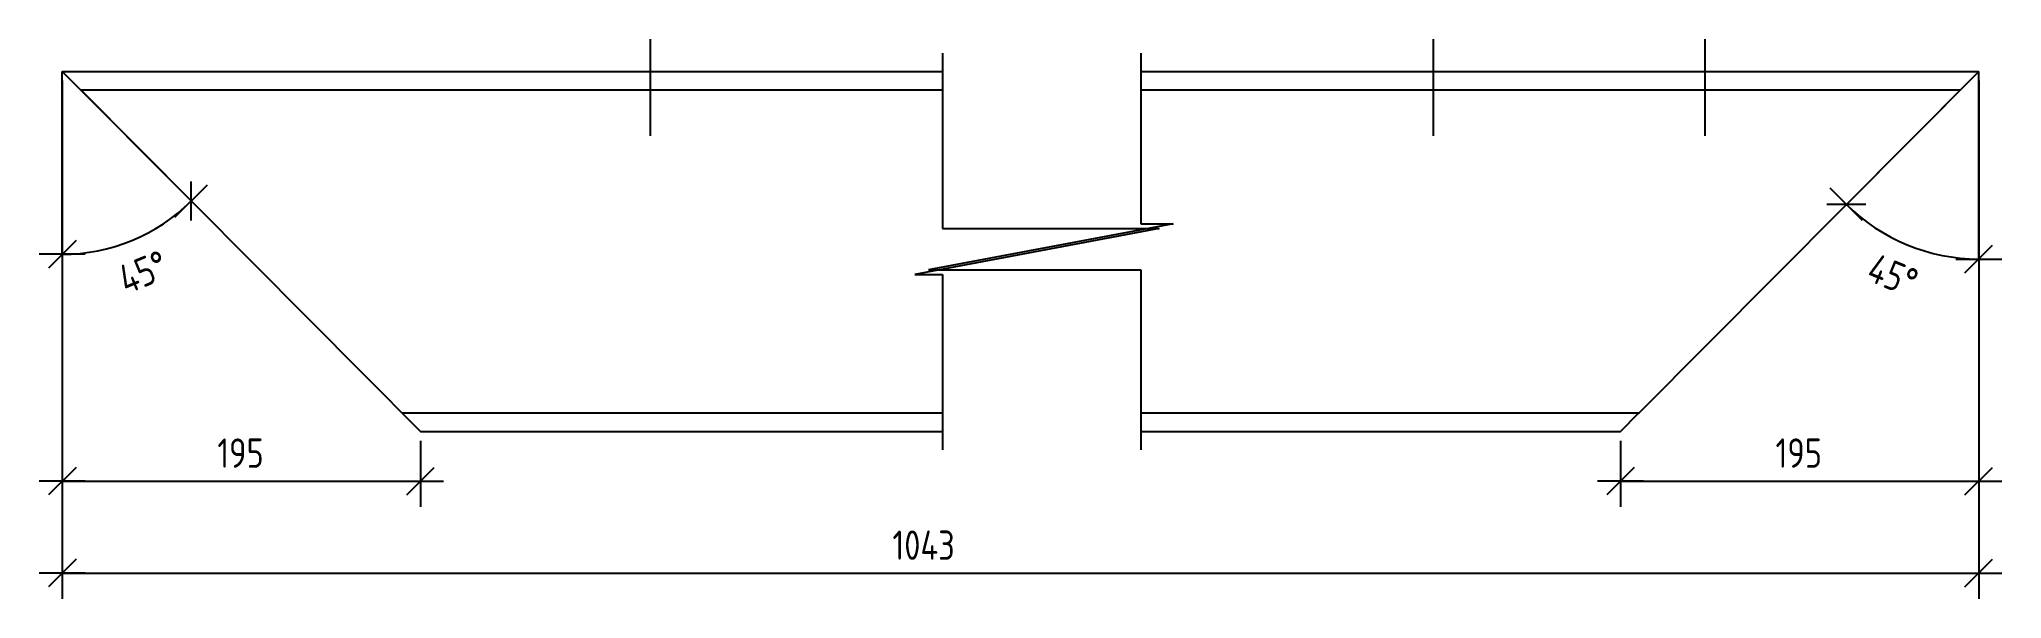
# Model space of a CAD drawing. Header units: millimetres. Extents: x 15 to 8181, y 15 to 320.
# Drawn here: x 15 to 1083, y 15 to 320 of the extents above.
import ezdxf

# ---------------------------------------------------------------- set-up
doc = ezdxf.new("R2010")
doc.units = ezdxf.units.MM
for name, color, linetype in [('1', 7, 'Continuous'), ('19', 7, 'Continuous'), ('20', 7, 'Continuous')]:
    doc.layers.add(name, color=color, linetype=linetype)
doc.styles.add('GOST type A', font='', dxfattribs={"height": 0.2})
doc.styles.get('GOST type A').set_extended_font_data('GOST type A')

msp = doc.modelspace()

# ---------------------------------------------------------------- linework, layer by layer
at = {"layer": '1'}
for p, q in [((506.5, 312), (506.5, 216.5)), ((614.5, 312), (614.5, 219)), ((27.5, 302), (506.5, 302)), ((27.5, 302), (37.4, 292)), ((614.5, 302), (1070.5, 302)), ((886.1, 116.6), (1070.5, 302)), ((37.4, 292), (37.6, 291.8)), ((37.4, 292), (506.5, 292)), ((37.6, 291.8), (38.1, 291.4)), ((38.1, 291.4), (222.5, 106)), ((614.5, 292), (1060.6, 292)), ((624.5, 216.5), (491.5, 191.5)), ((632, 219), (499, 194)), ((506.5, 216.5), (624.5, 216.5)), ((614.5, 219), (632, 219)), ((499, 194), (614.5, 194)), ((614.5, 194), (614.5, 96)), ((491.5, 191.5), (506.5, 191.5)), ((506.5, 191.5), (506.5, 96)), ((506.5, 116), (212.6, 116)), ((885.4, 116), (614.5, 116)), ((875.5, 106), (885.4, 116)), ((885.4, 116), (885.6, 116.2)), ((885.6, 116.2), (886.1, 116.6)), ((222.5, 106), (506.5, 106)), ((614.5, 106), (875.5, 106))]:
    msp.add_line(p, q, dxfattribs=at)
at = {"layer": '19'}
for p, q in [((97.7, 231.5), (27.5, 302)), ((27.5, 202.5), (27.5, 302)), ((998.5, 229.6), (1070.5, 302)), ((1070.5, 199.9), (1070.5, 302)), ((27.5, 297), (27.5, 65)), ((27.5, 297), (27.5, 15)), ((31, 298.5), (97.7, 231.5)), ((1067, 298.5), (998.5, 229.6)), ((1070.5, 297), (1070.5, 65)), ((1070.5, 297), (1070.5, 15)), ((88.8, 222.6), (106.5, 240.3)), ((97.6, 220.9), (97.7, 242.1)), ((1007.3, 220.8), (989.6, 238.4)), ((1009.1, 229.6), (987.8, 229.6)), ((35, 210), (20, 195)), ((1063, 192.4), (1078, 207.4)), ((40, 202.5), (15, 202.5)), ((1058, 199.9), (1083, 199.9)), ((222.5, 101), (222.5, 65)), ((875.5, 101), (875.5, 65)), ((35, 86.5), (20, 71.5)), ((215, 71.5), (230, 86.5)), ((883, 86.5), (868, 71.5)), ((1063, 71.5), (1078, 86.5)), ((40, 79), (15, 79)), ((27.5, 79), (20, 79)), ((27.5, 79), (222.5, 79)), ((210, 79), (235, 79)), ((222.5, 79), (230, 79)), ((888, 79), (863, 79)), ((875.5, 79), (868, 79)), ((875.5, 79), (1070.5, 79)), ((1058, 79), (1083, 79)), ((1070.5, 79), (1078, 79)), ((35, 36.5), (20, 21.5)), ((1063, 21.5), (1078, 36.5)), ((40, 29), (15, 29)), ((27.5, 29), (20, 29)), ((27.5, 29), (1070.5, 29)), ((1058, 29), (1083, 29)), ((1070.5, 29), (1078, 29))]:
    msp.add_line(p, q, dxfattribs=at)
for centre, radius, start, end in [((27.5, 302), 99.5, 270, 314.8535), ((1070.5, 302), 102.1, 225.1465, 270)]:
    msp.add_arc(centre, radius, start, end, dxfattribs=at)
at = {"layer": '20'}
for p, q in [((347.5, 319.5), (347.5, 267)), ((347.5, 319.5), (347.5, 267)), ((773.5, 319.5), (773.5, 267)), ((773.5, 319.5), (773.5, 267)), ((921.5, 319.5), (921.5, 267)), ((921.5, 319.5), (921.5, 267))]:
    msp.add_line(p, q, dxfattribs=at)

# ---------------------------------------------------------------- next in the draw order: wipeouts: each hides what was drawn before it
for points in [[(93.1, 189.2), (83.7, 211.9), (51.2, 198.5), (60.5, 175.8)], [(1036.5, 173.4), (1045.8, 196), (1013.2, 209.4), (1003.9, 186.8)], [(141.6, 82.8), (141.6, 107.3), (108.4, 107.3), (108.4, 82.8)], [(989.6, 82.8), (989.6, 107.3), (956.4, 107.3), (956.4, 82.8)], [(622.2, 32.8), (622.2, 57.3), (475.8, 57.3), (475.8, 32.8)]]:
    msp.add_wipeout(points).dxf.layer = '19'

# ---------------------------------------------------------------- next in the draw order: texts
at = {"layer": '19', "style": 'GOST type A'}
for rotation, p in [(22.4256, (62.4, 180.4)), (-22.4256, (1008.5, 188.7))]:
    msp.add_text('45°', height=15.95, rotation=rotation, dxfattribs=at).set_placement(p)
for s, p in [('195', (111.9, 86.3)), ('195', (959.9, 86.3)), ('1043', (479.3, 36.2))]:
    msp.add_text(s, height=15.95, dxfattribs=at).set_placement(p)

doc.saveas('drawing.dxf')
